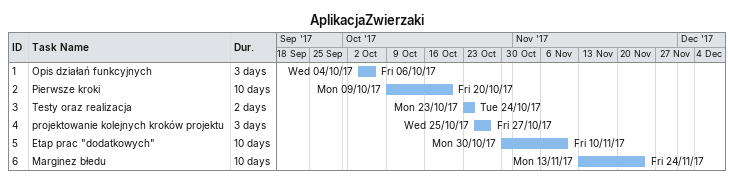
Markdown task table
AplikacjaZwierzaki

| ID | Task | Duration | Start | Finish |
|---|---|---|---|---|
| 1 | Opis działań funkcyjnych | 3d | 2017-10-04 | 2017-10-06 |
| 2 | Pierwsze kroki | 10d | 2017-10-09 | 2017-10-20 |
| 3 | Testy oraz realizacja | 2d | 2017-10-23 | 2017-10-24 |
| 4 | projektowanie kolejnych kroków projektu | 3d | 2017-10-25 | 2017-10-27 |
| 5 | Etap prac "dodatkowych" | 10d | 2017-10-30 | 2017-11-10 |
| 6 | Marginez błedu | 10d | 2017-11-13 | 2017-11-24 |
